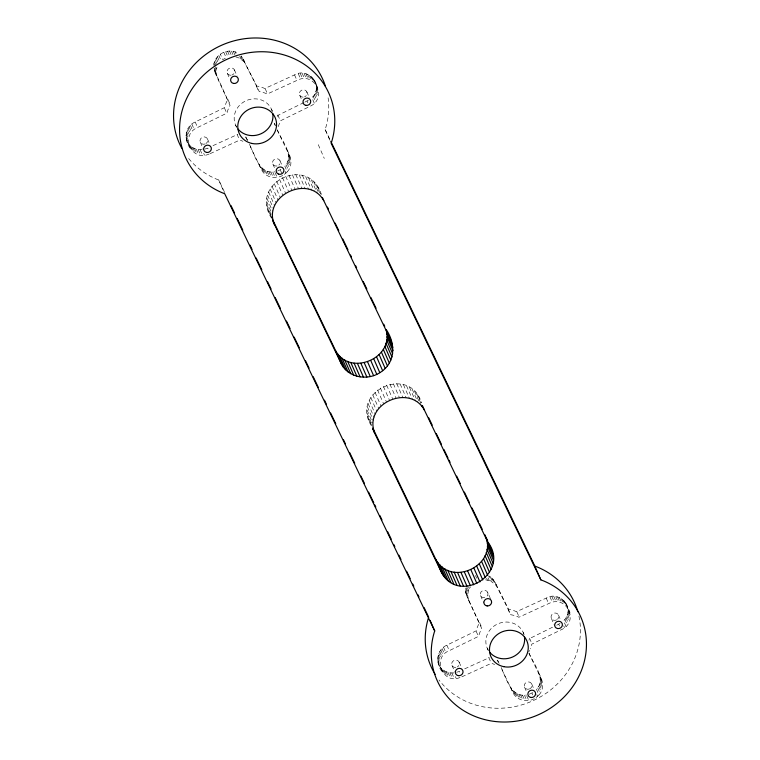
<?xml version="1.0" encoding="UTF-8"?>
<svg xmlns="http://www.w3.org/2000/svg" width="760" height="760" viewBox="0 0 760 760"><rect width="100%" height="100%" fill="white"/><g stroke="black" fill="none" stroke-linecap="round" stroke-linejoin="round"><path stroke-width="0.57" stroke-dasharray="3.8 2.85" d="M209.237 153.966C191.453 162.355 179.464 135.033 197.6 127.48L227.002 113.078A27.483 25.393 -23.6 0 1 230.071 105.412L217.369 77.966L216.059 72.675L216.913 67.184M284.382 174.401L287.28 171.788L284.867 166.278C295.003 154.869 281.276 140.486 277.352 129.798M287.28 171.788C292.913 165.88 291.327 156.93 287.337 150.575M469.053 601.16L465.528 592.192L465.376 588.515C468.255 592.353 467.248 596.98 469.053 601.16L481.755 628.606A27.483 25.393 -23.6 0 0 478.686 636.272L449.284 650.674C431.661 657.248 442.805 685.121 459.99 677.473M536.066 697.594L538.964 694.982L536.55 689.472C546.687 678.072 532.959 663.679 529.036 652.992M538.964 694.982C544.597 689.073 543.01 680.124 539.02 673.769M271.69 218.348C248.273 182.998 308.55 153.947 321.328 194.322M190.114 148.095C183.692 139.831 184.822 126.341 195.196 121.98L224.599 107.569A27.483 25.393 -23.6 0 1 227.658 99.902L213.845 68.989L216.258 74.499M314.298 103.17L311.894 97.669C324.292 86.659 308.512 66.566 294.538 74.898L264.793 88.549A27.483 25.393 -23.6 0 0 256.861 86.079L241.338 55.964L259.274 91.589A27.483 25.393 -23.6 0 1 267.197 94.05L296.951 80.408C314.849 70.936 328.216 98.6 309.51 106.571L280.108 120.973A27.483 25.393 -23.6 0 1 277.048 128.639M441.798 671.289C435.375 663.024 436.506 649.534 446.88 645.173L476.283 630.771A27.483 25.393 -23.6 0 1 479.341 623.095L466.649 595.65M565.981 626.373L563.578 620.863C575.975 609.852 560.196 589.76 546.221 598.091L516.477 611.743A27.483 25.393 -23.6 0 0 508.544 609.273L495.036 582.198L491.72 577.856L488.632 575.795L491.036 581.305L495.434 584.668L497.439 587.708L510.957 614.783A27.483 25.393 -23.6 0 1 518.88 617.244L548.635 603.601C566.533 594.13 579.899 621.794 561.193 629.764L531.791 644.167A27.483 25.393 -23.6 0 1 530.252 648.859M371.44 425.847C349.381 391.713 409.811 363.916 421.477 402.752M213.693 65.322C214.519 54.644 227.525 47.728 236.949 52.601M467.78 594.025L468.597 590.387L470.335 586.995M303.971 102.543L277.704 115.463A27.483 25.393 -23.6 0 1 277.295 117.049M552.51 627.228L529.387 638.656A27.483 25.393 -23.6 0 1 528.979 640.253M329.755 140.106L325.128 129.513L325.85 127.3A78.537 72.552 -23.6 0 0 327.883 96.339M275.167 125.4L274.635 123.13M305.016 102.049L309.605 99.493M277.571 171.048L281.969 168.891M556.7 625.242L561.288 622.697M529.255 694.241L533.663 692.084M225.321 58.235L222.737 59.65L220.324 54.14M212.99 145.654L237.509 134.491M210.168 153.643L239.913 140.001A27.483 25.393 -23.6 0 0 242.962 141.274M464.673 668.857L489.193 657.685M461.852 676.837L491.596 663.195A27.483 25.393 -23.6 0 0 494.656 664.468M282.71 175.446C275.528 179.616 265.022 177.336 261.354 169.537L249.384 144.6M534.394 698.639C527.212 702.81 516.705 700.53 513.038 692.731L501.068 667.803M204.962 149.083L207.755 148.143L208.563 149.976M456.646 672.277L459.448 671.336L460.247 673.17M249.47 144.286C254.505 154.575 259.094 174.496 274.731 171.827M501.153 667.489C506.189 677.778 510.777 697.689 526.414 695.02M187.71 142.595C190.513 147.592 196.469 150.271 202.093 149.691L203.3 152.446M439.394 665.788C442.197 670.785 448.153 673.464 453.777 672.894L454.983 675.64M247.475 140.134L245.433 136.952A27.483 25.393 -23.6 0 1 243.78 136.657M499.158 663.328L497.116 660.145A27.483 25.393 -23.6 0 1 495.463 659.851M485.545 579.785L491.036 581.305M235.771 56.876L239.352 58.111L243.751 61.474M224.333 191.71L218.69 179.949L216.495 179.123A78.537 72.552 -23.6 0 1 187.331 156.807M325.128 129.513L330.267 140.21M274.36 123.566L275.358 125.647M528.95 653.306L541.424 679.278M277.267 130.112L289.74 156.085M268.451 210.928L271.529 217.341M368.666 419.491L371.231 424.84M566.276 603.639L570.028 612.522M565.269 602.119L567.682 607.62M567.948 608.817L570.351 614.327M564.062 600.732L566.466 606.242M568.024 610.66L570.428 616.17M562.675 599.517L565.079 605.026M567.853 612.503L570.266 618.013M561.127 598.481L563.531 603.991M567.444 614.327L569.857 619.837M559.436 597.654L561.839 603.164M566.808 616.103L569.211 621.614M557.64 597.037L560.053 602.538M565.934 617.804L568.337 623.314M555.769 596.638L558.172 602.148M564.851 619.4L567.255 624.9M553.841 596.467L556.244 601.977M551.893 596.533L554.297 602.043M563.73 625.841L564.528 627.674M558.467 615.001L560.272 619.125M549.955 596.828L552.358 602.338M558.79 624.255L559.597 626.088M546.221 598.091L548.635 603.601M551.37 618.364L554.524 625.594M314.592 80.446L316.996 85.956M315.941 83.819L318.345 89.328M313.585 78.916L315.989 84.427M316.264 85.623L318.668 91.133M312.379 77.539L314.783 83.049M316.341 87.466L318.744 92.967M310.992 76.323L313.395 81.833M316.169 89.309L318.582 94.819M309.444 75.287L311.847 80.797M315.761 91.133L318.174 96.644M307.752 74.461L310.156 79.962M315.115 92.91L317.528 98.42M305.957 73.834L308.36 79.344M314.25 94.611L316.654 100.12M304.085 73.445L306.489 78.945M313.167 96.197L315.571 101.707M302.157 73.273L304.56 78.784M300.209 73.34L302.613 78.85M306.784 91.798L309.491 98.002M298.272 73.635L300.675 79.144M307.106 101.061L307.904 102.894M294.538 74.898L296.951 80.408M299.687 95.162L301.492 99.294M318.278 144.666L324.292 158.441M529.482 638.144L531.895 643.653M516.923 611.981L519.327 617.49M523.203 632.472L524.106 634.533M418.418 396.368L421.192 402.724M416.68 393.69L420.85 403.227M540.132 677.236L542.545 682.746M414.589 391.257L420.147 403.969M540.332 679.06L542.744 684.57M540.293 680.903L542.697 686.413M412.176 389.11L417.734 401.822M508.012 609.216L510.416 614.716M539.999 682.746L542.412 688.256M495.036 582.198L497.439 587.708M539.476 684.551L541.88 690.061M409.478 387.277L415.501 401.052M493.022 579.158L495.434 584.668M491.72 577.856L494.133 583.366M538.716 686.289L541.12 691.799M490.247 576.736L492.661 582.236M406.543 385.795L412.556 399.57M537.738 687.942L540.142 693.443M317.747 186.875L320.986 194.284M488.091 577.828L489.288 580.573M315.951 184.224L319.656 192.698M403.417 384.693L409.431 398.459M313.804 181.839L317.974 191.368M486.647 578.236L487.454 580.07M536.788 694.535L537.596 696.369M311.344 179.74L317.357 193.505M531.734 684.038L533.995 689.206M400.14 383.971L406.153 397.736M308.608 177.964L314.155 190.674M396.767 383.648L402.781 397.423M531.99 693.13L532.788 694.963M487.749 592.467A3.923 3.629 -23.6 0 1 483.569 597.673A3.923 3.629 -23.6 0 1 481.099 591.897A3.923 3.629 -23.6 0 1 487.749 592.467L490.903 599.697M305.634 176.548L311.647 190.314M277.799 114.95L280.212 120.451M265.24 88.787L267.644 94.287M302.48 175.493L308.493 189.268M393.357 383.743L399.38 397.508M524.514 687.125L526.319 691.258M475.465 575.453L476.662 578.198M271.519 109.278L272.422 111.34M299.183 174.847L305.197 188.613M526.813 695.932L528.827 700.53M389.965 384.227L395.979 398.002M288.448 154.042L290.861 159.552M524.466 695.2L526.88 700.711M288.648 155.866L291.061 161.376M480.529 595.555L483.692 602.784M288.61 157.709L291.013 163.219M295.801 174.591L301.815 188.357M522.528 695.144L524.932 700.653M256.329 86.013L258.733 91.523M288.315 159.552L290.728 165.062M386.631 385.12L392.654 398.886M243.352 59.005L245.755 64.514M287.793 161.357L290.197 166.868M520.619 694.868L523.032 700.369M240.844 56.496L242.45 60.173M292.391 174.743L298.404 188.518M287.033 163.096L289.437 168.606M518.785 694.355L521.189 699.865M239.77 56.287L240.977 59.042M383.43 386.394L389.443 400.159M286.055 164.749L288.458 170.25M517.038 693.633L519.441 699.133M515.413 692.692L517.826 698.202M235.201 51.87L236.008 53.713M288.999 175.303L295.022 189.069M468.559 586.806L469.357 588.639M513.94 691.572L516.353 697.072M512.639 690.27L515.052 695.77M233.368 51.366L235.372 55.955M380.389 388.018L386.403 401.793M467.4 587.632L468.597 590.387M510.634 687.22L513.038 692.731M285.104 171.342L285.912 173.175M279.984 160.711L281.789 164.834M466.07 587.594L468.074 592.183M231.458 51.081L233.861 56.591M497.657 660.212L498.465 662.045M285.694 176.254L291.707 190.019M479.626 622.658L482.03 628.168M465.329 590.368L467.742 595.869M229.52 51.034L231.923 56.544M377.568 389.994L383.581 403.759M465.528 592.192L467.941 597.692M280.307 169.936L281.912 173.612M227.563 51.214L229.976 56.724M282.501 177.583L288.524 191.358M487.303 648.365L488.205 650.436M234.403 69.853L237.111 76.047M375.012 392.264L381.026 406.04M225.644 51.623L228.048 57.133M488.747 657.447L491.15 662.957M272.887 164.075L274.692 168.197M279.499 179.274L285.513 193.04M223.782 52.25L226.185 57.76M476.178 631.284L478.591 636.794M372.751 394.81L378.774 408.585M275.13 172.739L277.144 177.327M272.783 172.007L275.187 177.507M276.716 181.298L282.729 195.064M370.842 397.584L376.856 411.359M270.845 171.95L273.248 177.46M227.344 73.283L229.14 77.415M218.794 55.366L221.198 60.876M369.293 400.548L375.307 414.323M268.935 171.665L271.339 177.175M274.208 183.616L280.221 197.391M217.427 56.762L219.839 62.263M267.102 171.161L269.505 176.671M368.134 403.645L374.148 417.42M216.248 58.292L218.652 63.802M265.354 170.43L267.757 175.94M272.004 186.2L278.017 199.975M263.729 169.499L266.142 175.009M367.394 406.837L373.407 420.612M215.27 59.935L217.274 64.534M262.257 168.368L264.67 173.879M260.955 167.067L263.368 172.577M367.07 410.067L372.628 422.778M214.51 61.684L216.115 65.35M270.151 189.012L276.165 202.787M258.951 164.027L261.354 169.537M367.184 413.288L371.345 422.826M213.978 63.488L215.184 66.234M215.583 67.155L216.391 68.989M245.974 137.018L247.978 141.607M367.716 416.452L371.421 424.925M214.899 68.077L216.096 70.832M268.66 192.005L274.673 205.77M227.943 99.465L230.346 104.975M214.054 68.087L216.059 72.675M214.966 72.456L217.369 77.966M267.577 195.12L273.591 208.886M235.619 125.172L236.521 127.243M266.902 198.322L272.451 211.033M266.646 201.552L272.669 215.317M237.063 134.254L239.466 139.764M266.827 204.763L272.84 218.538M224.494 108.091L226.907 113.601M267.434 207.907L271.595 217.436M459.135 662.131L461.842 668.325M446.88 645.173L449.284 650.674M451.991 665.399L454.698 671.593M443.545 647.254L445.949 652.764M455.382 676.561L456.18 678.395M442.092 648.565L444.495 654.075M451.829 672.952L454.233 678.461M440.819 650.028L443.222 655.538M449.901 672.79L452.305 678.3M439.736 651.624L442.139 657.134M448.029 672.391L450.433 677.901M438.862 653.325L441.275 658.825M446.234 671.774L448.637 677.283M438.216 655.091L440.629 660.601M444.543 670.938L446.947 676.447M437.808 656.925L440.22 662.425M442.994 669.911L445.398 675.412M437.646 658.768L440.049 664.278M441.608 668.695L444.011 674.196M437.722 660.601L440.125 666.111M440.401 667.308L442.805 672.818M438.045 662.406L440.448 667.917M207.451 138.938L209.256 143.06M195.196 121.98L197.6 127.48M218.69 179.949L224.703 193.724M200.307 142.196L203.461 149.425M191.862 124.06L194.266 129.57M203.699 153.368L204.497 155.202M190.409 125.371L192.812 130.882M200.146 149.758L202.549 155.268M189.136 126.834L191.539 132.344M198.218 149.596L200.621 155.097M188.052 128.43L190.456 133.931M196.346 149.197L198.75 154.707M187.178 130.121L189.591 135.632M194.55 148.58L196.954 154.09M186.532 131.898L188.945 137.408M192.859 147.744L195.263 153.254M186.124 133.722L188.537 139.232M191.311 146.708L193.714 152.218M185.962 135.575L188.366 141.084M189.924 145.493L192.327 151.002M186.038 137.408L188.442 142.918M188.718 144.115L191.121 149.625M186.361 139.213L188.765 144.723M455.905 667.403A3.923 3.629 -23.6 0 1 451.867 662.843A3.923 3.629 -23.6 0 1 458.09 660.839A3.923 3.629 -23.6 0 1 457.301 666.947M578.939 616.16A78.537 72.552 -23.6 0 1 533.13 700.644A78.537 72.552 -23.6 0 1 439.014 680M556.709 619.837A3.923 3.629 -23.6 0 1 551.038 617.034A3.923 3.629 -23.6 0 1 556.434 613.216A3.923 3.629 -23.6 0 1 557.508 619.267M529.311 689.016A3.923 3.629 -23.6 0 1 524.295 685.178A3.923 3.629 -23.6 0 1 530.48 682.537A3.923 3.629 -23.6 0 1 529.767 688.817M529.539 650.37A27.483 25.393 -23.6 0 1 528.732 651.833M488.367 650.389A19.637 18.136 -23.6 0 1 497.895 623.836A19.637 18.136 -23.6 0 1 523.982 634.609M303.145 97.156A3.923 3.629 -23.6 0 1 299.697 92.178A3.923 3.629 -23.6 0 1 306.071 90.82A3.923 3.629 -23.6 0 1 304.579 96.852M205.171 143.953A3.923 3.629 -23.6 0 1 200.013 140.41A3.923 3.629 -23.6 0 1 205.875 137.313A3.923 3.629 -23.6 0 1 206.036 143.498M236.683 127.186A19.637 18.136 -23.6 0 1 246.212 100.643A19.637 18.136 -23.6 0 1 272.298 111.416M230.821 75.24A3.923 3.629 -23.6 0 1 227.382 70.157A3.923 3.629 -23.6 0 1 233.89 69.094A3.923 3.629 -23.6 0 1 231.791 75.088M277.039 165.984A3.923 3.629 -23.6 0 1 272.631 161.889A3.923 3.629 -23.6 0 1 278.445 159.134A3.923 3.629 -23.6 0 1 278.873 165.11"/><path stroke-width="1.14" d="M272.555 219.478L335.692 350.873C349.666 376.618 393.917 358.558 386.241 330.41M273.077 221.521L341.705 364.638C349.001 377.796 367.688 380.722 379.82 372.695C395.599 363.195 395.912 343.738 386.184 329.498M488.566 543.067C509.903 573.04 460.113 604.665 441.959 573.41L374.68 433.266L372.808 428.099L435.945 559.645C451.554 588.211 499.576 564.053 484.766 534.593M428.706 617.186L428.127 618.934A78.537 72.552 -23.6 0 0 433.428 671.384M434.72 630.952L434.15 632.7A78.537 72.552 -23.6 0 0 483.18 719.178A78.537 72.552 -23.6 0 0 580.327 673.142A78.537 72.552 -23.6 0 0 543.505 580.878L540.854 579.87L331.141 143.279L331.873 141.066A78.537 72.552 -23.6 0 0 282.844 54.587A78.537 72.552 -23.6 0 0 185.687 100.624A78.537 72.552 -23.6 0 0 222.518 192.888L224.703 193.724L434.72 630.952L430.094 620.359M330.78 141.284L534.841 566.105L537.481 567.112A78.537 72.552 -23.6 0 1 577.837 611.733M491.806 550.487L424.431 410.144C410.666 384.265 366.291 402.021 373.73 430.217M391.276 341.145L323.76 200.64C308.665 173.575 262.105 196.07 274.464 224.703M327.465 207.1L328.491 209.228M335.141 223.06L338.722 230.517M342.808 239.03L347.928 249.669M350.483 254.999L351.51 257.127M355.594 265.639L356.62 267.767M363.27 281.608L366.852 289.056M370.947 297.569L376.058 308.218M383.733 324.188L384.75 326.315M428.63 417.639L432.202 425.077M436.278 433.58L441.389 444.22M443.935 449.53L448.02 458.042M449.046 460.161L450.062 462.289M456.693 476.111L460.275 483.559M464.351 492.062L469.462 502.692M472.007 508.012L478.648 521.835M479.664 523.953L482.22 529.274M231.011 205.608L234.602 213.094M237.167 218.434L242.82 230.195M250.012 245.166L252.063 249.441M256.167 257.991L261.82 269.752M267.463 281.513L271.063 288.99M275.167 297.549L280.307 308.237M286.463 321.062L290.063 328.548M294.167 337.098L299.307 347.795M305.463 360.62L309.063 368.106M313.167 376.656L318.307 387.344M324.463 400.168L326.515 404.453M330.628 413.003L335.758 423.69M343.463 439.726L345.515 444.001M349.628 452.551L354.758 463.248M360.924 476.073L364.515 483.559M368.628 492.109L373.758 502.797M374.784 504.934L375.81 507.072M379.924 515.631L381.976 519.906M387.619 531.667L391.219 539.144M393.784 544.492L394.81 546.63M398.924 555.18L400.976 559.455M406.619 571.216L410.219 578.702M412.784 584.05L413.81 586.188M417.915 594.738L418.95 596.875M424.08 607.563L428.193 616.113M534.841 566.105L540.854 579.87M486.257 537.776L487.644 540.949M486.733 539.771L492.746 553.536M487.245 542.925L493.269 556.7M487.34 546.145L493.354 559.92M487.008 549.375L493.022 563.15M422.588 405.906L424.431 410.144M421.772 405.346L422.693 407.464M486.248 552.567L492.271 566.333M485.079 555.664L491.103 569.43M386.707 331.474L392.255 344.185M386.802 333.564L392.825 347.339M386.945 336.784L392.958 350.55M483.522 558.619L489.535 572.385M386.65 340.014L392.663 353.78M481.593 561.383L487.606 575.158M322.373 197.467L323.76 200.64M385.928 343.206L391.951 356.981M384.807 346.313L390.82 360.088M479.322 563.92L485.345 577.695M383.277 349.286L389.3 363.062M476.757 566.19L482.771 579.956M381.387 352.079L387.401 365.845M473.926 568.147L479.949 581.922M379.154 354.635L385.168 368.41M470.887 569.772L476.9 583.538M376.608 356.934L382.631 370.699M467.675 571.026L473.689 584.801M373.806 358.919L379.82 372.695M464.341 571.9L470.354 585.675M370.785 360.582L376.798 374.347M460.94 572.385L466.953 586.15M367.584 361.874L373.597 375.639M457.529 572.451L463.552 586.226M364.258 362.786L370.272 376.551M454.166 572.119L460.18 585.894M360.867 363.299L366.88 377.074M450.898 571.387L456.912 585.162M357.456 363.413L363.47 377.188M447.773 570.266L453.786 584.041M444.837 568.774L450.86 582.54M354.084 363.128L360.097 376.894M442.159 566.931L448.172 580.707M439.755 564.775L445.769 578.54M350.797 362.434L356.82 376.2M437.674 562.333L443.688 576.099M435.945 559.645L441.959 573.41M347.662 361.342L353.675 375.117M344.707 359.888L350.721 373.663M341.99 358.084L348.013 371.849M372.837 429.029L374.68 433.266M339.558 355.955L345.581 369.721M337.449 353.533L343.463 367.308M335.692 350.873L341.705 364.638M435.147 674.348A78.537 72.552 -23.6 0 1 433.988 672.381M181.744 148.191A78.537 72.552 -23.6 0 1 222.547 44.84A78.537 72.552 -23.6 0 1 325.489 86.355M524.466 636.842A19.637 18.136 -23.6 0 1 512.611 657.001A19.637 18.136 -23.6 0 1 489.697 652.241M272.783 113.648A19.637 18.136 -23.6 0 1 260.927 133.807A19.637 18.136 -23.6 0 1 238.013 129.048M458.223 675.64A3.923 3.629 -23.6 0 0 462.906 670.814A3.923 3.629 -23.6 0 0 456.389 669.617A3.923 3.629 -23.6 0 0 458.223 675.64M557.631 628.558A3.923 3.629 -23.6 0 0 562.248 623.684A3.923 3.629 -23.6 0 0 555.702 622.573A3.923 3.629 -23.6 0 0 557.631 628.558M503.87 666.691A19.637 18.136 -23.6 0 0 527.592 642.875A19.637 18.136 -23.6 0 0 495.121 636.481A19.637 18.136 -23.6 0 0 503.87 666.691M531.154 697.509A3.923 3.629 -23.6 0 0 535.344 692.303A3.923 3.629 -23.6 0 0 528.694 691.723A3.923 3.629 -23.6 0 0 531.154 697.509M206.539 152.437A3.923 3.629 -23.6 0 0 211.223 147.62A3.923 3.629 -23.6 0 0 204.706 146.423A3.923 3.629 -23.6 0 0 206.539 152.437M252.187 143.498A19.637 18.136 -23.6 0 0 275.909 119.681A19.637 18.136 -23.6 0 0 243.438 113.287A19.637 18.136 -23.6 0 0 252.187 143.498M305.947 105.364A3.923 3.629 -23.6 0 0 310.565 100.491A3.923 3.629 -23.6 0 0 304.019 99.379A3.923 3.629 -23.6 0 0 305.947 105.364M233.624 83.457A3.923 3.629 -23.6 0 0 238.184 78.537A3.923 3.629 -23.6 0 0 231.629 77.501A3.923 3.629 -23.6 0 0 233.624 83.457M487.179 605.938A3.923 3.629 -23.6 0 0 491.359 600.732A3.923 3.629 -23.6 0 0 484.709 600.153A3.923 3.629 -23.6 0 0 487.179 605.938M278.654 174.154A3.923 3.629 -23.6 0 0 283.879 169.869A3.923 3.629 -23.6 0 0 277.609 167.922A3.923 3.629 -23.6 0 0 278.654 174.154"/></g></svg>
